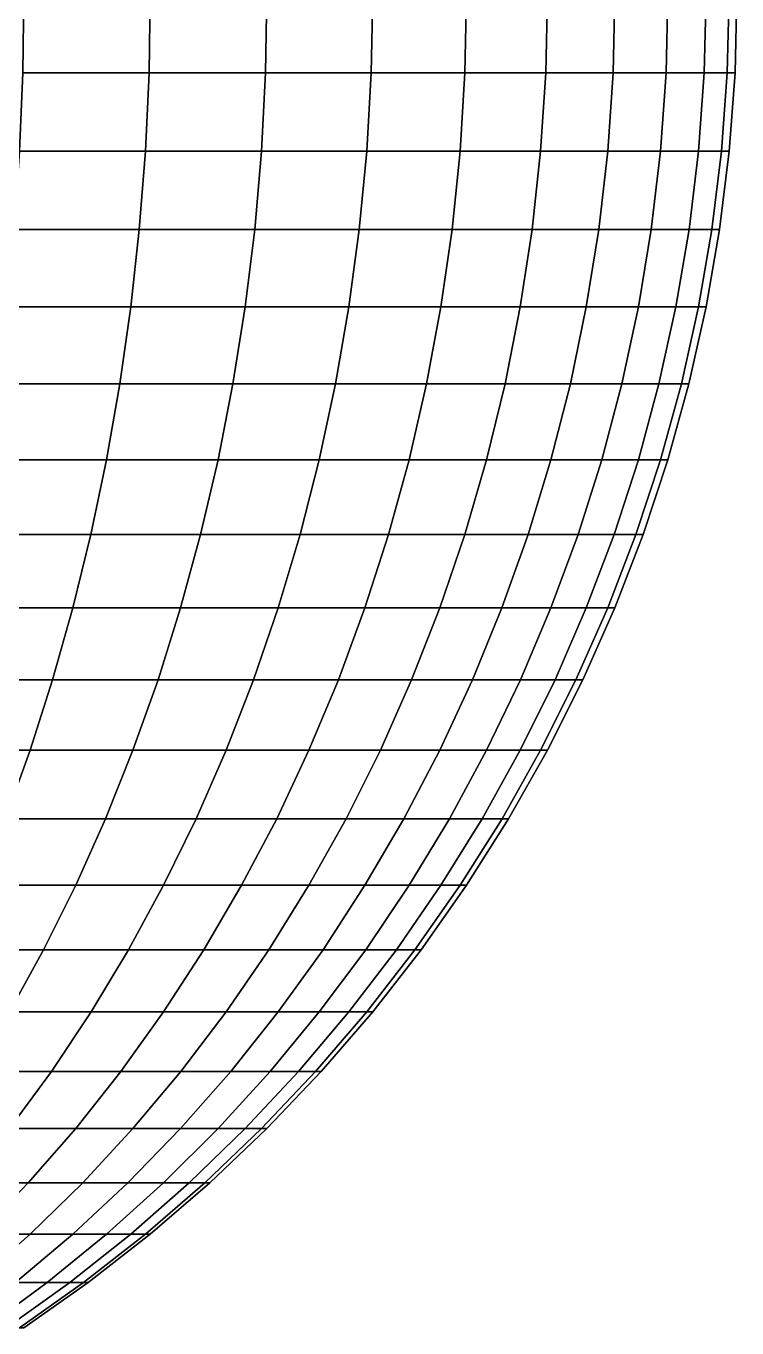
# Model space of a CAD drawing. Extents: x -610 to 610, y -610 to 610.
# Drawn here: x 339.5 to 609.6, y -506.9 to -12.2 of the extents above; entities that cross this region are included whole.
import ezdxf

# ---------------------------------------------------------------- set-up
doc = ezdxf.new("R2010")
doc.units = 0

msp = doc.modelspace()

# ---------------------------------------------------------------- linework, layer by layer
for points in [[(386.260315, -29.911655, -470.659576), (338.267639, -29.911655, -506.253326), (338.675629, 0, -506.863861), (386.726135, 0, -471.227173)], [(338.267639, -29.911655, 506.253326), (386.260315, -29.911655, 470.659576), (386.726135, 0, 471.227173), (338.675629, 0, 506.863861)], [(430.533051, -29.911655, -430.533051), (386.260315, -29.911655, -470.659576), (386.726135, 0, -471.227173), (431.052277, 0, -431.052277)], [(386.260315, -29.911655, 470.659576), (430.533051, -29.911655, 430.533051), (431.052277, 0, 431.052277), (386.726135, 0, 471.227173)], [(470.659576, -29.911655, -386.260315), (430.533051, -29.911655, -430.533051), (431.052277, 0, -431.052277), (471.227173, 0, -386.726135)], [(430.533051, -29.911655, 430.533051), (470.659576, -29.911655, 386.260315), (471.227173, 0, 386.726135), (431.052277, 0, 431.052277)], [(506.253326, -29.911655, -338.267639), (470.659576, -29.911655, -386.260315), (471.227173, 0, -386.726135), (506.863861, 0, -338.675629)], [(470.659576, -29.911655, 386.260315), (506.253326, -29.911655, 338.267639), (506.863861, 0, 338.675629), (471.227173, 0, 386.726135)], [(536.971619, -29.911655, -287.017303), (506.253326, -29.911655, -338.267639), (506.863861, 0, -338.675629), (537.619202, 0, -287.363464)], [(506.253326, -29.911655, 338.267639), (536.971619, -29.911655, 287.017303), (537.619202, 0, 287.363464), (506.863861, 0, 338.675629)], [(562.518555, -29.911655, -233.002823), (536.971619, -29.911655, -287.017303), (537.619202, 0, -287.363464), (563.19696, 0, -233.283813)], [(536.971619, -29.911655, 287.017303), (562.518555, -29.911655, 233.002823), (563.19696, 0, 233.283813), (537.619202, 0, 287.363464)], [(582.648132, -29.911655, -176.744385), (562.518555, -29.911655, -233.002823), (563.19696, 0, -233.283813), (583.35083, 0, -176.957535)], [(562.518555, -29.911655, 233.002823), (582.648132, -29.911655, 176.744385), (583.35083, 0, 176.957535), (563.19696, 0, 233.283813)], [(597.166504, -29.911655, -118.783813), (582.648132, -29.911655, -176.744385), (583.35083, 0, -176.957535), (597.886719, 0, -118.927063)], [(582.648132, -29.911655, 176.744385), (597.166504, -29.911655, 118.783813), (597.886719, 0, 118.927063), (583.35083, 0, 176.957535)], [(605.933899, -29.911655, -59.679276), (597.166504, -29.911655, -118.783813), (597.886719, 0, -118.927063), (606.664612, 0, -59.751247)], [(597.166504, -29.911655, 118.783813), (605.933899, -29.911655, 59.679276), (606.664612, 0, 59.751247), (597.886719, 0, 118.927063)], [(608.865723, -29.911655), (605.933899, -29.911655, -59.679276), (606.664612, 0, -59.751247), (609.599976, 0)], [(605.933899, -29.911655, 59.679276), (608.865723, -29.911655), (609.599976, 0), (606.664612, 0, 59.751247)], [(384.863983, -59.751247, -468.958069), (337.0448, -59.751247, -504.423157), (338.267639, -29.911655, -506.253326), (386.260315, -29.911655, -470.659576)], [(337.0448, -59.751247, 504.423157), (384.863983, -59.751247, 468.958069), (386.260315, -29.911655, 470.659576), (338.267639, -29.911655, 506.253326)], [(428.976654, -59.751247, -428.976654), (384.863983, -59.751247, -468.958069), (386.260315, -29.911655, -470.659576), (430.533051, -29.911655, -430.533051)], [(384.863983, -59.751247, 468.958069), (428.976654, -59.751247, 428.976654), (430.533051, -29.911655, 430.533051), (386.260315, -29.911655, 470.659576)], [(468.958069, -59.751247, -384.863983), (428.976654, -59.751247, -428.976654), (430.533051, -29.911655, -430.533051), (470.659576, -29.911655, -386.260315)], [(428.976654, -59.751247, 428.976654), (468.958069, -59.751247, 384.863983), (470.659576, -29.911655, 386.260315), (430.533051, -29.911655, 430.533051)], [(504.423157, -59.751247, -337.0448), (468.958069, -59.751247, -384.863983), (470.659576, -29.911655, -386.260315), (506.253326, -29.911655, -338.267639)], [(468.958069, -59.751247, 384.863983), (504.423157, -59.751247, 337.0448), (506.253326, -29.911655, 338.267639), (470.659576, -29.911655, 386.260315)], [(535.030396, -59.751247, -285.979706), (504.423157, -59.751247, -337.0448), (506.253326, -29.911655, -338.267639), (536.971619, -29.911655, -287.017303)], [(504.423157, -59.751247, 337.0448), (535.030396, -59.751247, 285.979706), (536.971619, -29.911655, 287.017303), (506.253326, -29.911655, 338.267639)], [(560.484985, -59.751247, -232.160507), (535.030396, -59.751247, -285.979706), (536.971619, -29.911655, -287.017303), (562.518555, -29.911655, -233.002823)], [(535.030396, -59.751247, 285.979706), (560.484985, -59.751247, 232.160507), (562.518555, -29.911655, 233.002823), (536.971619, -29.911655, 287.017303)], [(580.541809, -59.751247, -176.105438), (560.484985, -59.751247, -232.160507), (562.518555, -29.911655, -233.002823), (582.648132, -29.911655, -176.744385)], [(560.484985, -59.751247, 232.160507), (580.541809, -59.751247, 176.105438), (582.648132, -29.911655, 176.744385), (562.518555, -29.911655, 233.002823)], [(595.007751, -59.751247, -118.354393), (580.541809, -59.751247, -176.105438), (582.648132, -29.911655, -176.744385), (597.166504, -29.911655, -118.783813)], [(580.541809, -59.751247, 176.105438), (595.007751, -59.751247, 118.354393), (597.166504, -29.911655, 118.783813), (582.648132, -29.911655, 176.744385)], [(603.743347, -59.751247, -59.463531), (595.007751, -59.751247, -118.354393), (597.166504, -29.911655, -118.783813), (605.933899, -29.911655, -59.679276)], [(595.007751, -59.751247, 118.354393), (603.743347, -59.751247, 59.463531), (605.933899, -29.911655, 59.679276), (597.166504, -29.911655, 118.783813)], [(606.664612, -59.751247), (603.743347, -59.751247, -59.463531), (605.933899, -29.911655, -59.679276), (608.865723, -29.911655)], [(603.743347, -59.751247, 59.463531), (606.664612, -59.751247), (608.865723, -29.911655), (605.933899, -29.911655, 59.679276)], [(382.540436, -89.446892, -466.126862), (335.009979, -89.446892, -501.377838), (337.0448, -59.751247, -504.423157), (384.863983, -59.751247, -468.958069)], [(335.009979, -89.446892, 501.377838), (382.540436, -89.446892, 466.126862), (384.863983, -59.751247, 468.958069), (337.0448, -59.751247, 504.423157)], [(426.38681, -89.446892, -426.38681), (382.540436, -89.446892, -466.126862), (384.863983, -59.751247, -468.958069), (428.976654, -59.751247, -428.976654)], [(382.540436, -89.446892, 466.126862), (426.38681, -89.446892, 426.38681), (428.976654, -59.751247, 428.976654), (384.863983, -59.751247, 468.958069)], [(466.126862, -89.446892, -382.540436), (426.38681, -89.446892, -426.38681), (428.976654, -59.751247, -428.976654), (468.958069, -59.751247, -384.863983)], [(426.38681, -89.446892, 426.38681), (466.126862, -89.446892, 382.540436), (468.958069, -59.751247, 384.863983), (428.976654, -59.751247, 428.976654)], [(501.377838, -89.446892, -335.009979), (466.126862, -89.446892, -382.540436), (468.958069, -59.751247, -384.863983), (504.423157, -59.751247, -337.0448)], [(466.126862, -89.446892, 382.540436), (501.377838, -89.446892, 335.009979), (504.423157, -59.751247, 337.0448), (468.958069, -59.751247, 384.863983)], [(531.800293, -89.446892, -284.253174), (501.377838, -89.446892, -335.009979), (504.423157, -59.751247, -337.0448), (535.030396, -59.751247, -285.979706)], [(501.377838, -89.446892, 335.009979), (531.800293, -89.446892, 284.253174), (535.030396, -59.751247, 285.979706), (504.423157, -59.751247, 337.0448)], [(557.101196, -89.446892, -230.758881), (531.800293, -89.446892, -284.253174), (535.030396, -59.751247, -285.979706), (560.484985, -59.751247, -232.160507)], [(531.800293, -89.446892, 284.253174), (557.101196, -89.446892, 230.758881), (560.484985, -59.751247, 232.160507), (535.030396, -59.751247, 285.979706)], [(577.036926, -89.446892, -175.042236), (557.101196, -89.446892, -230.758881), (560.484985, -59.751247, -232.160507), (580.541809, -59.751247, -176.105438)], [(557.101196, -89.446892, 230.758881), (577.036926, -89.446892, 175.042236), (580.541809, -59.751247, 176.105438), (560.484985, -59.751247, 232.160507)], [(591.415527, -89.446892, -117.639854), (577.036926, -89.446892, -175.042236), (580.541809, -59.751247, -176.105438), (595.007751, -59.751247, -118.354393)], [(577.036926, -89.446892, 175.042236), (591.415527, -89.446892, 117.639854), (595.007751, -59.751247, 118.354393), (580.541809, -59.751247, 176.105438)], [(600.098389, -89.446892, -59.10453), (591.415527, -89.446892, -117.639854), (595.007751, -59.751247, -118.354393), (603.743347, -59.751247, -59.463531)], [(591.415527, -89.446892, 117.639854), (600.098389, -89.446892, 59.10453), (603.743347, -59.751247, 59.463531), (595.007751, -59.751247, 118.354393)], [(603.002014, -89.446892), (600.098389, -89.446892, -59.10453), (603.743347, -59.751247, -59.463531), (606.664612, -59.751247)], [(600.098389, -89.446892, 59.10453), (603.002014, -89.446892), (606.664612, -59.751247), (603.743347, -59.751247, 59.463531)], [(379.295319, -118.927063, -462.172668), (332.16806, -118.927063, -497.124634), (335.009979, -89.446892, -501.377838), (382.540436, -89.446892, -466.126862)], [(332.16806, -118.927063, 497.124634), (379.295319, -118.927063, 462.172668), (382.540436, -89.446892, 466.126862), (335.009979, -89.446892, 501.377838)], [(422.769775, -118.927063, -422.769775), (379.295319, -118.927063, -462.172668), (382.540436, -89.446892, -466.126862), (426.38681, -89.446892, -426.38681)], [(379.295319, -118.927063, 462.172668), (422.769775, -118.927063, 422.769775), (426.38681, -89.446892, 426.38681), (382.540436, -89.446892, 466.126862)], [(462.172668, -118.927063, -379.295319), (422.769775, -118.927063, -422.769775), (426.38681, -89.446892, -426.38681), (466.126862, -89.446892, -382.540436)], [(422.769775, -118.927063, 422.769775), (462.172668, -118.927063, 379.295319), (466.126862, -89.446892, 382.540436), (426.38681, -89.446892, 426.38681)], [(497.124634, -118.927063, -332.16806), (462.172668, -118.927063, -379.295319), (466.126862, -89.446892, -382.540436), (501.377838, -89.446892, -335.009979)], [(462.172668, -118.927063, 379.295319), (497.124634, -118.927063, 332.16806), (501.377838, -89.446892, 335.009979), (466.126862, -89.446892, 382.540436)], [(527.289001, -118.927063, -281.841858), (497.124634, -118.927063, -332.16806), (501.377838, -89.446892, -335.009979), (531.800293, -89.446892, -284.253174)], [(497.124634, -118.927063, 332.16806), (527.289001, -118.927063, 281.841858), (531.800293, -89.446892, 284.253174), (501.377838, -89.446892, 335.009979)], [(552.375305, -118.927063, -228.801331), (527.289001, -118.927063, -281.841858), (531.800293, -89.446892, -284.253174), (557.101196, -89.446892, -230.758881)], [(527.289001, -118.927063, 281.841858), (552.375305, -118.927063, 228.801331), (557.101196, -89.446892, 230.758881), (531.800293, -89.446892, 284.253174)], [(572.141907, -118.927063, -173.557358), (552.375305, -118.927063, -228.801331), (557.101196, -89.446892, -230.758881), (577.036926, -89.446892, -175.042236)], [(552.375305, -118.927063, 228.801331), (572.141907, -118.927063, 173.557358), (577.036926, -89.446892, 175.042236), (557.101196, -89.446892, 230.758881)], [(586.398499, -118.927063, -116.641907), (572.141907, -118.927063, -173.557358), (577.036926, -89.446892, -175.042236), (591.415527, -89.446892, -117.639854)], [(572.141907, -118.927063, 173.557358), (586.398499, -118.927063, 116.641907), (591.415527, -89.446892, 117.639854), (577.036926, -89.446892, 175.042236)], [(595.007751, -118.927063, -58.603146), (586.398499, -118.927063, -116.641907), (591.415527, -89.446892, -117.639854), (600.098389, -89.446892, -59.10453)], [(586.398499, -118.927063, 116.641907), (595.007751, -118.927063, 58.603146), (600.098389, -89.446892, 59.10453), (591.415527, -89.446892, 117.639854)], [(597.886719, -118.927063), (595.007751, -118.927063, -58.603146), (600.098389, -89.446892, -59.10453), (603.002014, -89.446892)], [(595.007751, -118.927063, 58.603146), (597.886719, -118.927063), (603.002014, -89.446892), (600.098389, -89.446892, 59.10453)], [(375.136444, -148.120712, -457.105103), (328.525909, -148.120712, -491.673798), (332.16806, -118.927063, -497.124634), (379.295319, -118.927063, -462.172668)], [(328.525909, -148.120712, 491.673798), (375.136444, -148.120712, 457.105103), (379.295319, -118.927063, 462.172668), (332.16806, -118.927063, 497.124634)], [(418.134186, -148.120712, -418.134186), (375.136444, -148.120712, -457.105103), (379.295319, -118.927063, -462.172668), (422.769775, -118.927063, -422.769775)], [(375.136444, -148.120712, 457.105103), (418.134186, -148.120712, 418.134186), (422.769775, -118.927063, 422.769775), (379.295319, -118.927063, 462.172668)], [(457.105103, -148.120712, -375.136444), (418.134186, -148.120712, -418.134186), (422.769775, -118.927063, -422.769775), (462.172668, -118.927063, -379.295319)], [(418.134186, -148.120712, 418.134186), (457.105103, -148.120712, 375.136444), (462.172668, -118.927063, 379.295319), (422.769775, -118.927063, 422.769775)], [(491.673798, -148.120712, -328.525909), (457.105103, -148.120712, -375.136444), (462.172668, -118.927063, -379.295319), (497.124634, -118.927063, -332.16806)], [(457.105103, -148.120712, 375.136444), (491.673798, -148.120712, 328.525909), (497.124634, -118.927063, 332.16806), (462.172668, -118.927063, 379.295319)], [(521.507385, -148.120712, -278.751526), (491.673798, -148.120712, -328.525909), (497.124634, -118.927063, -332.16806), (527.289001, -118.927063, -281.841858)], [(491.673798, -148.120712, 328.525909), (521.507385, -148.120712, 278.751526), (527.289001, -118.927063, 281.841858), (497.124634, -118.927063, 332.16806)], [(546.318665, -148.120712, -226.292603), (521.507385, -148.120712, -278.751526), (527.289001, -118.927063, -281.841858), (552.375305, -118.927063, -228.801331)], [(521.507385, -148.120712, 278.751526), (546.318665, -148.120712, 226.292603), (552.375305, -118.927063, 228.801331), (527.289001, -118.927063, 281.841858)], [(565.86853, -148.120712, -171.654343), (546.318665, -148.120712, -226.292603), (552.375305, -118.927063, -228.801331), (572.141907, -118.927063, -173.557358)], [(546.318665, -148.120712, 226.292603), (565.86853, -148.120712, 171.654343), (572.141907, -118.927063, 173.557358), (552.375305, -118.927063, 228.801331)], [(579.96875, -148.120712, -115.362961), (565.86853, -148.120712, -171.654343), (572.141907, -118.927063, -173.557358), (586.398499, -118.927063, -116.641907)], [(565.86853, -148.120712, 171.654343), (579.96875, -148.120712, 115.362961), (586.398499, -118.927063, 116.641907), (572.141907, -118.927063, 173.557358)], [(588.483643, -148.120712, -57.960579), (579.96875, -148.120712, -115.362961), (586.398499, -118.927063, -116.641907), (595.007751, -118.927063, -58.603146)], [(579.96875, -148.120712, 115.362961), (588.483643, -148.120712, 57.960579), (595.007751, -118.927063, 58.603146), (586.398499, -118.927063, 116.641907)], [(591.331055, -148.120712), (588.483643, -148.120712, -57.960579), (595.007751, -118.927063, -58.603146), (597.886719, -118.927063)], [(588.483643, -148.120712, 57.960579), (591.331055, -148.120712), (597.886719, -118.927063), (595.007751, -118.927063, 58.603146)], [(370.073853, -176.957535, -450.936279), (324.092346, -176.957535, -485.038483), (328.525909, -148.120712, -491.673798), (375.136444, -148.120712, -457.105103)], [(324.092346, -176.957535, 485.038483), (370.073853, -176.957535, 450.936279), (375.136444, -148.120712, 457.105103), (328.525909, -148.120712, 491.673798)], [(412.491333, -176.957535, -412.491333), (370.073853, -176.957535, -450.936279), (375.136444, -148.120712, -457.105103), (418.134186, -148.120712, -418.134186)], [(370.073853, -176.957535, 450.936279), (412.491333, -176.957535, 412.491333), (418.134186, -148.120712, 418.134186), (375.136444, -148.120712, 457.105103)], [(450.936279, -176.957535, -370.073853), (412.491333, -176.957535, -412.491333), (418.134186, -148.120712, -418.134186), (457.105103, -148.120712, -375.136444)], [(412.491333, -176.957535, 412.491333), (450.936279, -176.957535, 370.073853), (457.105103, -148.120712, 375.136444), (418.134186, -148.120712, 418.134186)], [(485.038483, -176.957535, -324.092346), (450.936279, -176.957535, -370.073853), (457.105103, -148.120712, -375.136444), (491.673798, -148.120712, -328.525909)], [(450.936279, -176.957535, 370.073853), (485.038483, -176.957535, 324.092346), (491.673798, -148.120712, 328.525909), (457.105103, -148.120712, 375.136444)], [(514.469482, -176.957535, -274.989685), (485.038483, -176.957535, -324.092346), (491.673798, -148.120712, -328.525909), (521.507385, -148.120712, -278.751526)], [(485.038483, -176.957535, 324.092346), (514.469482, -176.957535, 274.989685), (521.507385, -148.120712, 278.751526), (491.673798, -148.120712, 328.525909)], [(538.945862, -176.957535, -223.238693), (514.469482, -176.957535, -274.989685), (521.507385, -148.120712, -278.751526), (546.318665, -148.120712, -226.292603)], [(514.469482, -176.957535, 274.989685), (538.945862, -176.957535, 223.238693), (546.318665, -148.120712, 226.292603), (521.507385, -148.120712, 278.751526)], [(558.231934, -176.957535, -169.337814), (538.945862, -176.957535, -223.238693), (546.318665, -148.120712, -226.292603), (565.86853, -148.120712, -171.654343)], [(538.945862, -176.957535, 223.238693), (558.231934, -176.957535, 169.337814), (565.86853, -148.120712, 171.654343), (546.318665, -148.120712, 226.292603)], [(572.141907, -176.957535, -113.806099), (558.231934, -176.957535, -169.337814), (565.86853, -148.120712, -171.654343), (579.96875, -148.120712, -115.362961)], [(558.231934, -176.957535, 169.337814), (572.141907, -176.957535, 113.806099), (579.96875, -148.120712, 115.362961), (565.86853, -148.120712, 171.654343)], [(580.541809, -176.957535, -57.178379), (572.141907, -176.957535, -113.806099), (579.96875, -148.120712, -115.362961), (588.483643, -148.120712, -57.960579)], [(572.141907, -176.957535, 113.806099), (580.541809, -176.957535, 57.178379), (588.483643, -148.120712, 57.960579), (579.96875, -148.120712, 115.362961)], [(583.35083, -176.957535), (580.541809, -176.957535, -57.178379), (588.483643, -148.120712, -57.960579), (591.331055, -148.120712)], [(580.541809, -176.957535, 57.178379), (583.35083, -176.957535), (591.331055, -148.120712), (588.483643, -148.120712, 57.960579)], [(364.11972, -205.368057, -443.681122), (318.878021, -205.368057, -477.23468), (324.092346, -176.957535, -485.038483), (370.073853, -176.957535, -450.936279)], [(318.878021, -205.368057, 477.23468), (364.11972, -205.368057, 443.681122), (370.073853, -176.957535, 450.936279), (324.092346, -176.957535, 485.038483)], [(405.854736, -205.368057, -405.854736), (364.11972, -205.368057, -443.681122), (370.073853, -176.957535, -450.936279), (412.491333, -176.957535, -412.491333)], [(364.11972, -205.368057, 443.681122), (405.854736, -205.368057, 405.854736), (412.491333, -176.957535, 412.491333), (370.073853, -176.957535, 450.936279)], [(443.681122, -205.368057, -364.11972), (405.854736, -205.368057, -405.854736), (412.491333, -176.957535, -412.491333), (450.936279, -176.957535, -370.073853)], [(405.854736, -205.368057, 405.854736), (443.681122, -205.368057, 364.11972), (450.936279, -176.957535, 370.073853), (412.491333, -176.957535, 412.491333)], [(477.23468, -205.368057, -318.878021), (443.681122, -205.368057, -364.11972), (450.936279, -176.957535, -370.073853), (485.038483, -176.957535, -324.092346)], [(443.681122, -205.368057, 364.11972), (477.23468, -205.368057, 318.878021), (485.038483, -176.957535, 324.092346), (450.936279, -176.957535, 370.073853)], [(506.192169, -205.368057, -270.565338), (477.23468, -205.368057, -318.878021), (485.038483, -176.957535, -324.092346), (514.469482, -176.957535, -274.989685)], [(477.23468, -205.368057, 318.878021), (506.192169, -205.368057, 270.565338), (514.469482, -176.957535, 274.989685), (485.038483, -176.957535, 324.092346)], [(530.27478, -205.368057, -219.647003), (506.192169, -205.368057, -270.565338), (514.469482, -176.957535, -274.989685), (538.945862, -176.957535, -223.238693)], [(506.192169, -205.368057, 270.565338), (530.27478, -205.368057, 219.647003), (538.945862, -176.957535, 223.238693), (514.469482, -176.957535, 274.989685)], [(549.250549, -205.368057, -166.613327), (530.27478, -205.368057, -219.647003), (538.945862, -176.957535, -223.238693), (558.231934, -176.957535, -169.337814)], [(530.27478, -205.368057, 219.647003), (549.250549, -205.368057, 166.613327), (558.231934, -176.957535, 169.337814), (538.945862, -176.957535, 223.238693)], [(562.936707, -205.368057, -111.975067), (549.250549, -205.368057, -166.613327), (558.231934, -176.957535, -169.337814), (572.141907, -176.957535, -113.806099)], [(549.250549, -205.368057, 166.613327), (562.936707, -205.368057, 111.975067), (572.141907, -176.957535, 113.806099), (558.231934, -176.957535, 169.337814)], [(571.201477, -205.368057, -56.258434), (562.936707, -205.368057, -111.975067), (572.141907, -176.957535, -113.806099), (580.541809, -176.957535, -57.178379)], [(562.936707, -205.368057, 111.975067), (571.201477, -205.368057, 56.258434), (580.541809, -176.957535, 57.178379), (572.141907, -176.957535, 113.806099)], [(573.965271, -205.368057), (571.201477, -205.368057, -56.258434), (580.541809, -176.957535, -57.178379), (583.35083, -176.957535)], [(571.201477, -205.368057, 56.258434), (573.965271, -205.368057), (583.35083, -176.957535), (580.541809, -176.957535, 57.178379)], [(357.288361, -233.283813, -435.357147), (312.895477, -233.283813, -468.281158), (318.878021, -205.368057, -477.23468), (364.11972, -205.368057, -443.681122)], [(312.895477, -233.283813, 468.281158), (357.288361, -233.283813, 435.357147), (364.11972, -205.368057, 443.681122), (318.878021, -205.368057, 477.23468)], [(398.240417, -233.283813, -398.240417), (357.288361, -233.283813, -435.357147), (364.11972, -205.368057, -443.681122), (405.854736, -205.368057, -405.854736)], [(357.288361, -233.283813, 435.357147), (398.240417, -233.283813, 398.240417), (405.854736, -205.368057, 405.854736), (364.11972, -205.368057, 443.681122)], [(435.357147, -233.283813, -357.288361), (398.240417, -233.283813, -398.240417), (405.854736, -205.368057, -405.854736), (443.681122, -205.368057, -364.11972)], [(398.240417, -233.283813, 398.240417), (435.357147, -233.283813, 357.288361), (443.681122, -205.368057, 364.11972), (405.854736, -205.368057, 405.854736)], [(468.281158, -233.283813, -312.895477), (435.357147, -233.283813, -357.288361), (443.681122, -205.368057, -364.11972), (477.23468, -205.368057, -318.878021)], [(435.357147, -233.283813, 357.288361), (468.281158, -233.283813, 312.895477), (477.23468, -205.368057, 318.878021), (443.681122, -205.368057, 364.11972)], [(496.695374, -233.283813, -265.489197), (468.281158, -233.283813, -312.895477), (477.23468, -205.368057, -318.878021), (506.192169, -205.368057, -270.565338)], [(468.281158, -233.283813, 312.895477), (496.695374, -233.283813, 265.489197), (506.192169, -205.368057, 270.565338), (477.23468, -205.368057, 318.878021)], [(520.326172, -233.283813, -215.526138), (496.695374, -233.283813, -265.489197), (506.192169, -205.368057, -270.565338), (530.27478, -205.368057, -219.647003)], [(496.695374, -233.283813, 265.489197), (520.326172, -233.283813, 215.526138), (530.27478, -205.368057, 219.647003), (506.192169, -205.368057, 270.565338)], [(538.945862, -233.283813, -163.487442), (520.326172, -233.283813, -215.526138), (530.27478, -205.368057, -219.647003), (549.250549, -205.368057, -166.613327)], [(520.326172, -233.283813, 215.526138), (538.945862, -233.283813, 163.487442), (549.250549, -205.368057, 166.613327), (530.27478, -205.368057, 219.647003)], [(552.375305, -233.283813, -109.874283), (538.945862, -233.283813, -163.487442), (549.250549, -205.368057, -166.613327), (562.936707, -205.368057, -111.975067)], [(538.945862, -233.283813, 163.487442), (552.375305, -233.283813, 109.874283), (562.936707, -205.368057, 111.975067), (549.250549, -205.368057, 166.613327)], [(560.484985, -233.283813, -55.202957), (552.375305, -233.283813, -109.874283), (562.936707, -205.368057, -111.975067), (571.201477, -205.368057, -56.258434)], [(552.375305, -233.283813, 109.874283), (560.484985, -233.283813, 55.202957), (571.201477, -205.368057, 56.258434), (562.936707, -205.368057, 111.975067)], [(563.19696, -233.283813), (560.484985, -233.283813, -55.202957), (571.201477, -205.368057, -56.258434), (573.965271, -205.368057)], [(560.484985, -233.283813, 55.202957), (563.19696, -233.283813), (573.965271, -205.368057), (571.201477, -205.368057, 56.258434)], [(349.596283, -260.637573, -425.984314), (306.159149, -260.637573, -458.199493), (312.895477, -233.283813, -468.281158), (357.288361, -233.283813, -435.357147)], [(306.159149, -260.637573, 458.199493), (349.596283, -260.637573, 425.984314), (357.288361, -233.283813, 435.357147), (312.895477, -233.283813, 468.281158)], [(389.666656, -260.637573, -389.666656), (349.596283, -260.637573, -425.984314), (357.288361, -233.283813, -435.357147), (398.240417, -233.283813, -398.240417)], [(349.596283, -260.637573, 425.984314), (389.666656, -260.637573, 389.666656), (398.240417, -233.283813, 398.240417), (357.288361, -233.283813, 435.357147)], [(425.984314, -260.637573, -349.596283), (389.666656, -260.637573, -389.666656), (398.240417, -233.283813, -398.240417), (435.357147, -233.283813, -357.288361)], [(389.666656, -260.637573, 389.666656), (425.984314, -260.637573, 349.596283), (435.357147, -233.283813, 357.288361), (398.240417, -233.283813, 398.240417)], [(458.199493, -260.637573, -306.159149), (425.984314, -260.637573, -349.596283), (435.357147, -233.283813, -357.288361), (468.281158, -233.283813, -312.895477)], [(425.984314, -260.637573, 349.596283), (458.199493, -260.637573, 306.159149), (468.281158, -233.283813, 312.895477), (435.357147, -233.283813, 357.288361)], [(486.002014, -260.637573, -259.773468), (458.199493, -260.637573, -306.159149), (468.281158, -233.283813, -312.895477), (496.695374, -233.283813, -265.489197)], [(458.199493, -260.637573, 306.159149), (486.002014, -260.637573, 259.773468), (496.695374, -233.283813, 265.489197), (468.281158, -233.283813, 312.895477)], [(509.124023, -260.637573, -210.886078), (486.002014, -260.637573, -259.773468), (496.695374, -233.283813, -265.489197), (520.326172, -233.283813, -215.526138)], [(486.002014, -260.637573, 259.773468), (509.124023, -260.637573, 210.886078), (520.326172, -233.283813, 215.526138), (496.695374, -233.283813, 265.489197)], [(527.342896, -260.637573, -159.967728), (509.124023, -260.637573, -210.886078), (520.326172, -233.283813, -215.526138), (538.945862, -233.283813, -163.487442)], [(509.124023, -260.637573, 210.886078), (527.342896, -260.637573, 159.967728), (538.945862, -233.283813, 163.487442), (520.326172, -233.283813, 215.526138)], [(540.483154, -260.637573, -107.508789), (527.342896, -260.637573, -159.967728), (538.945862, -233.283813, -163.487442), (552.375305, -233.283813, -109.874283)], [(527.342896, -260.637573, 159.967728), (540.483154, -260.637573, 107.508789), (552.375305, -233.283813, 109.874283), (538.945862, -233.283813, 163.487442)], [(548.418335, -260.637573, -54.014488), (540.483154, -260.637573, -107.508789), (552.375305, -233.283813, -109.874283), (560.484985, -233.283813, -55.202957)], [(540.483154, -260.637573, 107.508789), (548.418335, -260.637573, 54.014488), (560.484985, -233.283813, 55.202957), (552.375305, -233.283813, 109.874283)], [(551.071899, -260.637573), (548.418335, -260.637573, -54.014488), (560.484985, -233.283813, -55.202957), (563.19696, -233.283813)], [(548.418335, -260.637573, 54.014488), (551.071899, -260.637573), (563.19696, -233.283813), (560.484985, -233.283813, 55.202957)], [(341.061981, -287.363464, -415.585266), (298.685211, -287.363464, -447.014038), (306.159149, -260.637573, -458.199493), (349.596283, -260.637573, -425.984314)], [(298.685211, -287.363464, 447.014038), (341.061981, -287.363464, 415.585266), (349.596283, -260.637573, 425.984314), (306.159149, -260.637573, 458.199493)], [(380.154205, -287.363464, -380.154205), (341.061981, -287.363464, -415.585266), (349.596283, -260.637573, -425.984314), (389.666656, -260.637573, -389.666656)], [(341.061981, -287.363464, 415.585266), (380.154205, -287.363464, 380.154205), (389.666656, -260.637573, 389.666656), (349.596283, -260.637573, 425.984314)], [(415.585266, -287.363464, -341.061981), (380.154205, -287.363464, -380.154205), (389.666656, -260.637573, -389.666656), (425.984314, -260.637573, -349.596283)], [(380.154205, -287.363464, 380.154205), (415.585266, -287.363464, 341.061981), (425.984314, -260.637573, 349.596283), (389.666656, -260.637573, 389.666656)], [(447.014038, -287.363464, -298.685211), (415.585266, -287.363464, -341.061981), (425.984314, -260.637573, -349.596283), (458.199493, -260.637573, -306.159149)], [(415.585266, -287.363464, 341.061981), (447.014038, -287.363464, 298.685211), (458.199493, -260.637573, 306.159149), (425.984314, -260.637573, 349.596283)], [(474.137817, -287.363464, -253.431931), (447.014038, -287.363464, -298.685211), (458.199493, -260.637573, -306.159149), (486.002014, -260.637573, -259.773468)], [(447.014038, -287.363464, 298.685211), (474.137817, -287.363464, 253.431931), (486.002014, -260.637573, 259.773468), (458.199493, -260.637573, 306.159149)], [(496.695374, -287.363464, -205.737976), (474.137817, -287.363464, -253.431931), (486.002014, -260.637573, -259.773468), (509.124023, -260.637573, -210.886078)], [(474.137817, -287.363464, 253.431931), (496.695374, -287.363464, 205.737976), (509.124023, -260.637573, 210.886078), (486.002014, -260.637573, 259.773468)], [(514.469482, -287.363464, -156.062622), (496.695374, -287.363464, -205.737976), (509.124023, -260.637573, -210.886078), (527.342896, -260.637573, -159.967728)], [(496.695374, -287.363464, 205.737976), (514.469482, -287.363464, 156.062622), (527.342896, -260.637573, 159.967728), (509.124023, -260.637573, 210.886078)], [(527.289001, -287.363464, -104.884308), (514.469482, -287.363464, -156.062622), (527.342896, -260.637573, -159.967728), (540.483154, -260.637573, -107.508789)], [(514.469482, -287.363464, 156.062622), (527.289001, -287.363464, 104.884308), (540.483154, -260.637573, 107.508789), (527.342896, -260.637573, 159.967728)], [(535.030396, -287.363464, -52.695896), (527.289001, -287.363464, -104.884308), (540.483154, -260.637573, -107.508789), (548.418335, -260.637573, -54.014488)], [(527.289001, -287.363464, 104.884308), (535.030396, -287.363464, 52.695896), (548.418335, -260.637573, 54.014488), (540.483154, -260.637573, 107.508789)], [(537.619202, -287.363464), (535.030396, -287.363464, -52.695896), (548.418335, -260.637573, -54.014488), (551.071899, -260.637573)], [(535.030396, -287.363464, 52.695896), (537.619202, -287.363464), (551.071899, -260.637573), (548.418335, -260.637573, 54.014488)], [(331.706085, -313.397034, -404.185028), (290.49176, -313.397034, -434.751648), (298.685211, -287.363464, -447.014038), (341.061981, -287.363464, -415.585266)], [(290.49176, -313.397034, 434.751648), (331.706085, -313.397034, 404.185028), (341.061981, -287.363464, 415.585266), (298.685211, -287.363464, 447.014038)], [(369.725861, -313.397034, -369.725861), (331.706085, -313.397034, -404.185028), (341.061981, -287.363464, -415.585266), (380.154205, -287.363464, -380.154205)], [(331.706085, -313.397034, 404.185028), (369.725861, -313.397034, 369.725861), (380.154205, -287.363464, 380.154205), (341.061981, -287.363464, 415.585266)], [(404.185028, -313.397034, -331.706085), (369.725861, -313.397034, -369.725861), (380.154205, -287.363464, -380.154205), (415.585266, -287.363464, -341.061981)], [(369.725861, -313.397034, 369.725861), (404.185028, -313.397034, 331.706085), (415.585266, -287.363464, 341.061981), (380.154205, -287.363464, 380.154205)], [(434.751648, -313.397034, -290.49176), (404.185028, -313.397034, -331.706085), (415.585266, -287.363464, -341.061981), (447.014038, -287.363464, -298.685211)], [(404.185028, -313.397034, 331.706085), (434.751648, -313.397034, 290.49176), (447.014038, -287.363464, 298.685211), (415.585266, -287.363464, 341.061981)], [(461.131378, -313.397034, -246.479843), (434.751648, -313.397034, -290.49176), (447.014038, -287.363464, -298.685211), (474.137817, -287.363464, -253.431931)], [(434.751648, -313.397034, 290.49176), (461.131378, -313.397034, 246.479843), (474.137817, -287.363464, 253.431931), (447.014038, -287.363464, 298.685211)], [(483.07016, -313.397034, -200.094193), (461.131378, -313.397034, -246.479843), (474.137817, -287.363464, -253.431931), (496.695374, -287.363464, -205.737976)], [(461.131378, -313.397034, 246.479843), (483.07016, -313.397034, 200.094193), (496.695374, -287.363464, 205.737976), (474.137817, -287.363464, 253.431931)], [(500.356689, -313.397034, -151.78154), (483.07016, -313.397034, -200.094193), (496.695374, -287.363464, -205.737976), (514.469482, -287.363464, -156.062622)], [(483.07016, -313.397034, 200.094193), (500.356689, -313.397034, 151.78154), (514.469482, -287.363464, 156.062622), (496.695374, -287.363464, 205.737976)], [(512.824524, -313.397034, -102.007149), (500.356689, -313.397034, -151.78154), (514.469482, -287.363464, -156.062622), (527.289001, -287.363464, -104.884308)], [(500.356689, -313.397034, 151.78154), (512.824524, -313.397034, 102.007149), (527.289001, -287.363464, 104.884308), (514.469482, -287.363464, 156.062622)], [(520.353577, -313.397034, -51.250355), (512.824524, -313.397034, -102.007149), (527.289001, -287.363464, -104.884308), (535.030396, -287.363464, -52.695896)], [(512.824524, -313.397034, 102.007149), (520.353577, -313.397034, 51.250355), (535.030396, -287.363464, 52.695896), (527.289001, -287.363464, 104.884308)], [(522.871338, -313.397034), (520.353577, -313.397034, -51.250355), (535.030396, -287.363464, -52.695896), (537.619202, -287.363464)], [(520.353577, -313.397034, 51.250355), (522.871338, -313.397034), (537.619202, -287.363464), (535.030396, -287.363464, 52.695896)], [(358.40686, -338.675629, -358.40686), (321.551056, -338.675629, -391.811066), (331.706085, -313.397034, -404.185028), (369.725861, -313.397034, -369.725861)], [(321.551056, -338.675629, 391.811066), (358.40686, -338.675629, 358.40686), (369.725861, -313.397034, 369.725861), (331.706085, -313.397034, 404.185028)], [(391.811066, -338.675629, -321.551056), (358.40686, -338.675629, -358.40686), (369.725861, -313.397034, -369.725861), (404.185028, -313.397034, -331.706085)], [(358.40686, -338.675629, 358.40686), (391.811066, -338.675629, 321.551056), (404.185028, -313.397034, 331.706085), (369.725861, -313.397034, 369.725861)], [(421.441895, -338.675629, -281.59848), (391.811066, -338.675629, -321.551056), (404.185028, -313.397034, -331.706085), (434.751648, -313.397034, -290.49176)], [(391.811066, -338.675629, 321.551056), (421.441895, -338.675629, 281.59848), (434.751648, -313.397034, 290.49176), (404.185028, -313.397034, 331.706085)], [(447.014038, -338.675629, -238.933975), (421.441895, -338.675629, -281.59848), (434.751648, -313.397034, -290.49176), (461.131378, -313.397034, -246.479843)], [(421.441895, -338.675629, 281.59848), (447.014038, -338.675629, 238.933975), (461.131378, -313.397034, 246.479843), (434.751648, -313.397034, 290.49176)], [(468.281158, -338.675629, -193.968414), (447.014038, -338.675629, -238.933975), (461.131378, -313.397034, -246.479843), (483.07016, -313.397034, -200.094193)], [(447.014038, -338.675629, 238.933975), (468.281158, -338.675629, 193.968414), (483.07016, -313.397034, 200.094193), (461.131378, -313.397034, 246.479843)], [(485.038483, -338.675629, -147.134811), (468.281158, -338.675629, -193.968414), (483.07016, -313.397034, -200.094193), (500.356689, -313.397034, -151.78154)], [(468.281158, -338.675629, 193.968414), (485.038483, -338.675629, 147.134811), (500.356689, -313.397034, 151.78154), (483.07016, -313.397034, 200.094193)], [(497.124634, -338.675629, -98.884232), (485.038483, -338.675629, -147.134811), (500.356689, -313.397034, -151.78154), (512.824524, -313.397034, -102.007149)], [(485.038483, -338.675629, 147.134811), (497.124634, -338.675629, 98.884232), (512.824524, -313.397034, 102.007149), (500.356689, -313.397034, 151.78154)], [(504.423157, -338.675629, -49.681347), (497.124634, -338.675629, -98.884232), (512.824524, -313.397034, -102.007149), (520.353577, -313.397034, -51.250355)], [(497.124634, -338.675629, 98.884232), (504.423157, -338.675629, 49.681347), (520.353577, -313.397034, 51.250355), (512.824524, -313.397034, 102.007149)], [(506.863861, -338.675629), (504.423157, -338.675629, -49.681347), (520.353577, -313.397034, -51.250355), (522.871338, -313.397034)], [(504.423157, -338.675629, 49.681347), (506.863861, -338.675629), (522.871338, -313.397034), (520.353577, -313.397034, 51.250355)], [(346.224426, -363.138306, -346.224426), (310.621338, -363.138306, -378.493225), (321.551056, -338.675629, -391.811066), (358.40686, -338.675629, -358.40686)], [(310.621338, -363.138306, 378.493225), (346.224426, -363.138306, 346.224426), (358.40686, -338.675629, 358.40686), (321.551056, -338.675629, 391.811066)], [(378.493225, -363.138306, -310.621338), (346.224426, -363.138306, -346.224426), (358.40686, -338.675629, -358.40686), (391.811066, -338.675629, -321.551056)], [(346.224426, -363.138306, 346.224426), (378.493225, -363.138306, 310.621338), (391.811066, -338.675629, 321.551056), (358.40686, -338.675629, 358.40686)], [(407.116852, -363.138306, -272.026794), (378.493225, -363.138306, -310.621338), (391.811066, -338.675629, -321.551056), (421.441895, -338.675629, -281.59848)], [(378.493225, -363.138306, 310.621338), (407.116852, -363.138306, 272.026794), (421.441895, -338.675629, 281.59848), (391.811066, -338.675629, 321.551056)], [(431.819794, -363.138306, -230.812485), (407.116852, -363.138306, -272.026794), (421.441895, -338.675629, -281.59848), (447.014038, -338.675629, -238.933975)], [(407.116852, -363.138306, 272.026794), (431.819794, -363.138306, 230.812485), (447.014038, -338.675629, 238.933975), (421.441895, -338.675629, 281.59848)], [(452.364044, -363.138306, -187.37532), (431.819794, -363.138306, -230.812485), (447.014038, -338.675629, -238.933975), (468.281158, -338.675629, -193.968414)], [(431.819794, -363.138306, 230.812485), (452.364044, -363.138306, 187.37532), (468.281158, -338.675629, 193.968414), (447.014038, -338.675629, 238.933975)], [(468.551788, -363.138306, -142.133636), (452.364044, -363.138306, -187.37532), (468.281158, -338.675629, -193.968414), (485.038483, -338.675629, -147.134811)], [(452.364044, -363.138306, 187.37532), (468.551788, -363.138306, 142.133636), (485.038483, -338.675629, 147.134811), (468.281158, -338.675629, 193.968414)], [(480.227112, -363.138306, -95.523109), (468.551788, -363.138306, -142.133636), (485.038483, -338.675629, -147.134811), (497.124634, -338.675629, -98.884232)], [(468.551788, -363.138306, 142.133636), (480.227112, -363.138306, 95.523109), (497.124634, -338.675629, 98.884232), (485.038483, -338.675629, 147.134811)], [(487.277588, -363.138306, -47.992653), (480.227112, -363.138306, -95.523109), (497.124634, -338.675629, -98.884232), (504.423157, -338.675629, -49.681347)], [(480.227112, -363.138306, 95.523109), (487.277588, -363.138306, 47.992653), (504.423157, -338.675629, 49.681347), (497.124634, -338.675629, 98.884232)], [(489.635315, -363.138306), (487.277588, -363.138306, -47.992653), (504.423157, -338.675629, -49.681347), (506.863861, -338.675629)], [(487.277588, -363.138306, 47.992653), (489.635315, -363.138306), (506.863861, -338.675629), (504.423157, -338.675629, 49.681347)], [(333.207947, -386.726135, -333.207947), (298.943359, -386.726135, -364.263519), (310.621338, -363.138306, -378.493225), (346.224426, -363.138306, -346.224426)], [(298.943359, -386.726135, 364.263519), (333.207947, -386.726135, 333.207947), (346.224426, -363.138306, 346.224426), (310.621338, -363.138306, 378.493225)], [(364.263519, -386.726135, -298.943359), (333.207947, -386.726135, -333.207947), (346.224426, -363.138306, -346.224426), (378.493225, -363.138306, -310.621338)], [(333.207947, -386.726135, 333.207947), (364.263519, -386.726135, 298.943359), (378.493225, -363.138306, 310.621338), (346.224426, -363.138306, 346.224426)], [(391.811066, -386.726135, -261.799805), (364.263519, -386.726135, -298.943359), (378.493225, -363.138306, -310.621338), (407.116852, -363.138306, -272.026794)], [(364.263519, -386.726135, 298.943359), (391.811066, -386.726135, 261.799805), (407.116852, -363.138306, 272.026794), (378.493225, -363.138306, 310.621338)], [(415.585266, -386.726135, -222.134949), (391.811066, -386.726135, -261.799805), (407.116852, -363.138306, -272.026794), (431.819794, -363.138306, -230.812485)], [(391.811066, -386.726135, 261.799805), (415.585266, -386.726135, 222.134949), (431.819794, -363.138306, 230.812485), (407.116852, -363.138306, 272.026794)], [(435.357147, -386.726135, -180.330841), (415.585266, -386.726135, -222.134949), (431.819794, -363.138306, -230.812485), (452.364044, -363.138306, -187.37532)], [(415.585266, -386.726135, 222.134949), (435.357147, -386.726135, 180.330841), (452.364044, -363.138306, 187.37532), (431.819794, -363.138306, 230.812485)], [(450.936279, -386.726135, -136.790024), (435.357147, -386.726135, -180.330841), (452.364044, -363.138306, -187.37532), (468.551788, -363.138306, -142.133636)], [(435.357147, -386.726135, 180.330841), (450.936279, -386.726135, 136.790024), (468.551788, -363.138306, 142.133636), (452.364044, -363.138306, 187.37532)], [(462.172668, -386.726135, -91.931862), (450.936279, -386.726135, -136.790024), (468.551788, -363.138306, -142.133636), (480.227112, -363.138306, -95.523109)], [(450.936279, -386.726135, 136.790024), (462.172668, -386.726135, 91.931862), (480.227112, -363.138306, 95.523109), (468.551788, -363.138306, 142.133636)], [(468.958069, -386.726135, -46.188343), (462.172668, -386.726135, -91.931862), (480.227112, -363.138306, -95.523109), (487.277588, -363.138306, -47.992653)], [(462.172668, -386.726135, 91.931862), (468.958069, -386.726135, 46.188343), (487.277588, -363.138306, 47.992653), (480.227112, -363.138306, 95.523109)], [(471.227173, -386.726135), (468.958069, -386.726135, -46.188343), (487.277588, -363.138306, -47.992653), (489.635315, -363.138306)], [(468.958069, -386.726135, 46.188343), (471.227173, -386.726135), (489.635315, -363.138306), (487.277588, -363.138306, 47.992653)], [(349.156311, -409.382355, -286.545166), (319.388672, -409.382355, -319.388672), (333.207947, -386.726135, -333.207947), (364.263519, -386.726135, -298.943359)], [(319.388672, -409.382355, 319.388672), (349.156311, -409.382355, 286.545166), (364.263519, -386.726135, 298.943359), (333.207947, -386.726135, 333.207947)], [(375.56134, -409.382355, -250.942078), (349.156311, -409.382355, -286.545166), (364.263519, -386.726135, -298.943359), (391.811066, -386.726135, -261.799805)], [(349.156311, -409.382355, 286.545166), (375.56134, -409.382355, 250.942078), (391.811066, -386.726135, 261.799805), (364.263519, -386.726135, 298.943359)], [(398.349548, -409.382355, -212.922272), (375.56134, -409.382355, -250.942078), (391.811066, -386.726135, -261.799805), (415.585266, -386.726135, -222.134949)], [(375.56134, -409.382355, 250.942078), (398.349548, -409.382355, 212.922272), (415.585266, -386.726135, 222.134949), (391.811066, -386.726135, 261.799805)], [(417.301422, -409.382355, -172.851913), (398.349548, -409.382355, -212.922272), (415.585266, -386.726135, -222.134949), (435.357147, -386.726135, -180.330841)], [(398.349548, -409.382355, 212.922272), (417.301422, -409.382355, 172.851913), (435.357147, -386.726135, 180.330841), (415.585266, -386.726135, 222.134949)], [(432.234436, -409.382355, -131.116882), (417.301422, -409.382355, -172.851913), (435.357147, -386.726135, -180.330841), (450.936279, -386.726135, -136.790024)], [(417.301422, -409.382355, 172.851913), (432.234436, -409.382355, 131.116882), (450.936279, -386.726135, 136.790024), (435.357147, -386.726135, 180.330841)], [(443.004822, -409.382355, -88.119141), (432.234436, -409.382355, -131.116882), (450.936279, -386.726135, -136.790024), (462.172668, -386.726135, -91.931862)], [(432.234436, -409.382355, 131.116882), (443.004822, -409.382355, 88.119141), (462.172668, -386.726135, 91.931862), (450.936279, -386.726135, 136.790024)], [(449.50882, -409.382355, -44.272755), (443.004822, -409.382355, -88.119141), (462.172668, -386.726135, -91.931862), (468.958069, -386.726135, -46.188343)], [(443.004822, -409.382355, 88.119141), (449.50882, -409.382355, 44.272755), (468.958069, -386.726135, 46.188343), (462.172668, -386.726135, 91.931862)], [(451.683807, -409.382355), (449.50882, -409.382355, -44.272755), (468.958069, -386.726135, -46.188343), (471.227173, -386.726135)], [(449.50882, -409.382355, 44.272755), (451.683807, -409.382355), (471.227173, -386.726135), (468.958069, -386.726135, 46.188343)], [(333.207947, -431.052277, -273.456665), (304.799988, -431.052277, -304.799988), (319.388672, -409.382355, -319.388672), (349.156311, -409.382355, -286.545166)], [(304.799988, -431.052277, 304.799988), (333.207947, -431.052277, 273.456665), (349.156311, -409.382355, 286.545166), (319.388672, -409.382355, 319.388672)], [(358.40686, -431.052277, -239.479828), (333.207947, -431.052277, -273.456665), (349.156311, -409.382355, -286.545166), (375.56134, -409.382355, -250.942078)], [(333.207947, -431.052277, 273.456665), (358.40686, -431.052277, 239.479828), (375.56134, -409.382355, 250.942078), (349.156311, -409.382355, 286.545166)], [(380.154205, -431.052277, -203.19664), (358.40686, -431.052277, -239.479828), (375.56134, -409.382355, -250.942078), (398.349548, -409.382355, -212.922272)], [(358.40686, -431.052277, 239.479828), (380.154205, -431.052277, 203.19664), (398.349548, -409.382355, 212.922272), (375.56134, -409.382355, 250.942078)], [(398.240417, -431.052277, -164.956573), (380.154205, -431.052277, -203.19664), (398.349548, -409.382355, -212.922272), (417.301422, -409.382355, -172.851913)], [(380.154205, -431.052277, 203.19664), (398.240417, -431.052277, 164.956573), (417.301422, -409.382355, 172.851913), (398.349548, -409.382355, 212.922272)], [(412.491333, -431.052277, -125.127876), (398.240417, -431.052277, -164.956573), (417.301422, -409.382355, -172.851913), (432.234436, -409.382355, -131.116882)], [(398.240417, -431.052277, 164.956573), (412.491333, -431.052277, 125.127876), (432.234436, -409.382355, 131.116882), (417.301422, -409.382355, 172.851913)], [(422.769775, -431.052277, -84.094131), (412.491333, -431.052277, -125.127876), (432.234436, -409.382355, -131.116882), (443.004822, -409.382355, -88.119141)], [(412.491333, -431.052277, 125.127876), (422.769775, -431.052277, 84.094131), (443.004822, -409.382355, 88.119141), (432.234436, -409.382355, 131.116882)], [(428.976654, -431.052277, -42.250515), (422.769775, -431.052277, -84.094131), (443.004822, -409.382355, -88.119141), (449.50882, -409.382355, -44.272755)], [(422.769775, -431.052277, 84.094131), (428.976654, -431.052277, 42.250515), (449.50882, -409.382355, 44.272755), (443.004822, -409.382355, 88.119141)], [(431.052277, -431.052277), (428.976654, -431.052277, -42.250515), (449.50882, -409.382355, -44.272755), (451.683807, -409.382355)], [(428.976654, -431.052277, 42.250515), (431.052277, -431.052277), (451.683807, -409.382355), (449.50882, -409.382355, 44.272755)], [(340.388947, -451.683807, -227.440643), (316.456818, -451.683807, -259.709412), (333.207947, -431.052277, -273.456665), (358.40686, -431.052277, -239.479828)], [(316.456818, -451.683807, 259.709412), (340.388947, -451.683807, 227.440643), (358.40686, -431.052277, 239.479828), (333.207947, -431.052277, 273.456665)], [(361.042999, -451.683807, -192.981491), (340.388947, -451.683807, -227.440643), (358.40686, -431.052277, -239.479828), (380.154205, -431.052277, -203.19664)], [(340.388947, -451.683807, 227.440643), (361.042999, -451.683807, 192.981491), (380.154205, -431.052277, 203.19664), (358.40686, -431.052277, 239.479828)], [(378.219971, -451.683807, -156.663834), (361.042999, -451.683807, -192.981491), (380.154205, -431.052277, -203.19664), (398.240417, -431.052277, -164.956573)], [(361.042999, -451.683807, 192.981491), (378.219971, -451.683807, 156.663834), (398.240417, -431.052277, 164.956573), (380.154205, -431.052277, 203.19664)], [(391.754456, -451.683807, -118.837425), (378.219971, -451.683807, -156.663834), (398.240417, -431.052277, -164.956573), (412.491333, -431.052277, -125.127876)], [(378.219971, -451.683807, 156.663834), (391.754456, -451.683807, 118.837425), (412.491333, -431.052277, 125.127876), (398.240417, -431.052277, 164.956573)], [(401.516174, -451.683807, -79.866539), (391.754456, -451.683807, -118.837425), (412.491333, -431.052277, -125.127876), (422.769775, -431.052277, -84.094131)], [(391.754456, -451.683807, 118.837425), (401.516174, -451.683807, 79.866531), (422.769775, -431.052277, 84.094131), (412.491333, -431.052277, 125.127876)], [(407.411041, -451.683807, -40.126484), (401.516174, -451.683807, -79.866539), (422.769775, -431.052277, -84.094131), (428.976654, -431.052277, -42.250515)], [(401.516174, -451.683807, 79.866531), (407.411041, -451.683807, 40.126484), (428.976654, -431.052277, 42.250515), (422.769775, -431.052277, 84.094131)], [(409.382355, -451.683807), (407.411041, -451.683807, -40.126484), (428.976654, -431.052277, -42.250515), (431.052277, -431.052277)], [(407.411041, -451.683807, 40.126484), (409.382355, -451.683807), (431.052277, -431.052277), (428.976654, -431.052277, 42.250515)], [(321.551056, -471.227173, -214.853531), (298.943359, -471.227173, -245.336472), (316.456818, -451.683807, -259.709412), (340.388947, -451.683807, -227.440643)], [(298.943359, -471.227173, 245.336472), (321.551056, -471.227173, 214.853531), (340.388947, -451.683807, 227.440643), (316.456818, -451.683807, 259.709412)], [(341.061981, -471.227173, -182.301453), (321.551056, -471.227173, -214.853531), (340.388947, -451.683807, -227.440643), (361.042999, -451.683807, -192.981491)], [(321.551056, -471.227173, 214.853531), (341.061981, -471.227173, 182.301453), (361.042999, -451.683807, 192.981491), (340.388947, -451.683807, 227.440643)], [(357.288361, -471.227173, -147.993698), (341.061981, -471.227173, -182.301453), (361.042999, -451.683807, -192.981491), (378.219971, -451.683807, -156.663834)], [(341.061981, -471.227173, 182.301453), (357.288361, -471.227173, 147.993698), (378.219971, -451.683807, 156.663834), (361.042999, -451.683807, 192.981491)], [(370.073853, -471.227173, -112.260674), (357.288361, -471.227173, -147.993698), (378.219971, -451.683807, -156.663834), (391.754456, -451.683807, -118.837425)], [(357.288361, -471.227173, 147.993698), (370.073853, -471.227173, 112.260674), (391.754456, -451.683807, 118.837425), (378.219971, -451.683807, 156.663834)], [(379.295319, -471.227173, -75.446533), (370.073853, -471.227173, -112.260674), (391.754456, -451.683807, -118.837425), (401.516174, -451.683807, -79.866539)], [(370.073853, -471.227173, 112.260674), (379.295319, -471.227173, 75.446526), (401.516174, -451.683807, 79.866531), (391.754456, -451.683807, 118.837425)], [(384.863922, -471.227173, -37.905792), (379.295319, -471.227173, -75.446533), (401.516174, -451.683807, -79.866539), (407.411041, -451.683807, -40.126484)], [(379.295319, -471.227173, 75.446526), (384.863922, -471.227173, 37.905792), (407.411041, -451.683807, 40.126484), (401.516174, -451.683807, 79.866531)], [(386.726135, -471.227173), (384.863922, -471.227173, -37.905792), (407.411041, -451.683807, -40.126484), (409.382355, -451.683807)], [(384.863922, -471.227173, 37.905792), (386.726135, -471.227173), (409.382355, -451.683807), (407.411041, -451.683807, 40.126484)], [(320.259369, -489.635315, -171.182205), (301.938446, -489.635315, -201.748825), (321.551056, -471.227173, -214.853531), (341.061981, -471.227173, -182.301453)], [(301.938446, -489.635315, 201.748825), (320.259369, -489.635315, 171.182205), (341.061981, -471.227173, 182.301453), (321.551056, -471.227173, 214.853531)], [(335.496063, -489.635315, -138.96701), (320.259369, -489.635315, -171.182205), (341.061981, -471.227173, -182.301453), (357.288361, -471.227173, -147.993698)], [(320.259369, -489.635315, 171.182205), (335.496063, -489.635315, 138.96701), (357.288361, -471.227173, 147.993698), (341.061981, -471.227173, 182.301453)], [(347.501678, -489.635315, -105.413475), (335.496063, -489.635315, -138.96701), (357.288361, -471.227173, -147.993698), (370.073853, -471.227173, -112.260674)], [(335.496063, -489.635315, 138.96701), (347.501678, -489.635315, 105.413475), (370.073853, -471.227173, 112.260674), (357.288361, -471.227173, 147.993698)], [(356.160706, -489.635315, -70.844765), (347.501678, -489.635315, -105.413475), (370.073853, -471.227173, -112.260674), (379.295319, -471.227173, -75.446533)], [(347.501678, -489.635315, 105.413475), (356.160706, -489.635315, 70.844765), (379.295319, -471.227173, 75.446526), (370.073853, -471.227173, 112.260674)], [(361.389679, -489.635315, -35.593777), (356.160706, -489.635315, -70.844765), (379.295319, -471.227173, -75.446533), (384.863922, -471.227173, -37.905792)], [(356.160706, -489.635315, 70.844765), (361.389679, -489.635315, 35.593777), (384.863922, -471.227173, 37.905792), (379.295319, -471.227173, 75.446526)], [(363.138306, -489.635315), (361.389679, -489.635315, -35.593777), (384.863922, -471.227173, -37.905792), (386.726135, -471.227173)], [(361.389679, -489.635315, 35.593777), (363.138306, -489.635315), (386.726135, -471.227173), (384.863922, -471.227173, 37.905792)], [(324.092346, -506.863861, -98.31234), (312.895477, -506.863861, -129.605545), (335.496063, -489.635315, -138.96701), (347.501678, -489.635315, -105.413475)], [(312.895477, -506.863861, 129.605545), (324.092346, -506.863861, 98.31234), (347.501678, -489.635315, 105.413475), (335.496063, -489.635315, 138.96701)], [(332.16806, -506.863861, -66.072334), (324.092346, -506.863861, -98.31234), (347.501678, -489.635315, -105.413475), (356.160706, -489.635315, -70.844765)], [(324.092346, -506.863861, 98.31234), (332.16806, -506.863861, 66.072334), (356.160706, -489.635315, 70.844765), (347.501678, -489.635315, 105.413475)], [(337.0448, -506.863861, -33.196014), (332.16806, -506.863861, -66.072334), (356.160706, -489.635315, -70.844765), (361.389679, -489.635315, -35.593777)], [(332.16806, -506.863861, 66.072334), (337.0448, -506.863861, 33.196014), (361.389679, -489.635315, 35.593777), (356.160706, -489.635315, 70.844765)], [(338.675629, -506.863861), (337.0448, -506.863861, -33.196014), (361.389679, -489.635315, -35.593777), (363.138306, -489.635315)], [(337.0448, -506.863861, 33.196014), (338.675629, -506.863861), (363.138306, -489.635315), (361.389679, -489.635315, 35.593777)]]:
    msp.add_3dface(points)

doc.saveas('drawing.dxf')
